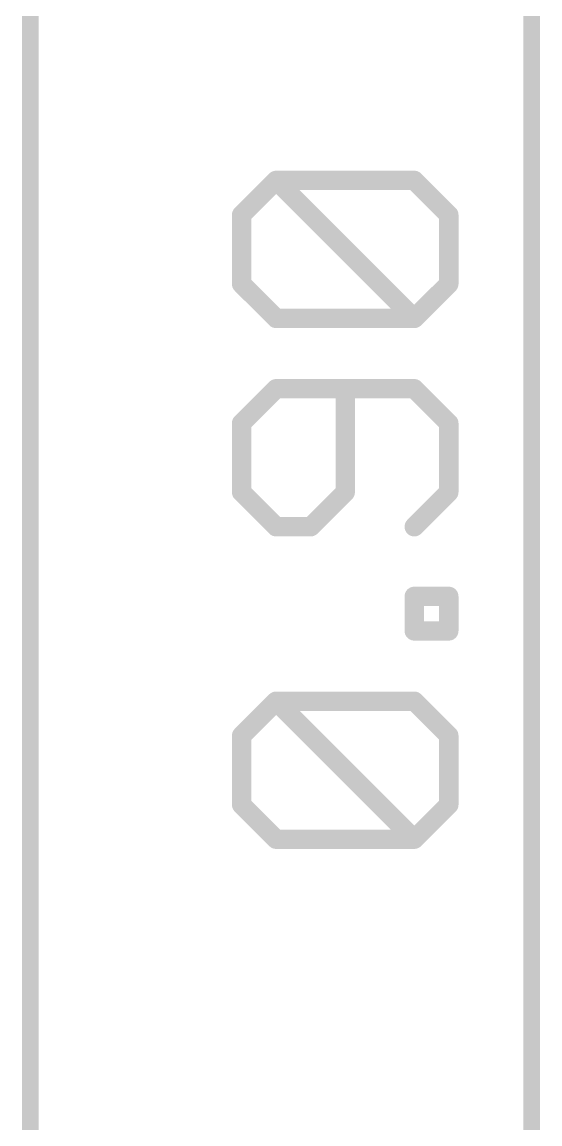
# Model space of a CAD drawing. Extents: x -0.1 to 34.1, y -8.2 to 23.
# Drawn here: x 28.13 to 32.2, y 6.79 to 15.45 of the extents above; entities that cross this region are included whole.
import ezdxf

# ---------------------------------------------------------------- set-up
doc = ezdxf.new("R2010")
doc.units = 0
doc.layers.add('47', color=253, linetype='CONTINUOUS')

msp = doc.modelspace()

# ---------------------------------------------------------------- linework, layer by layer
at = {"layer": '47'}
for points, const_width in [([(32.131, 0.065), (32.131, 22.795)], 0.13), ([(28.194, 2.605), (28.194, 20.255)], 0.13), ([(29.8533, 13.9312), (30.1245, 14.2024)], 0.1524), ([(30.1245, 14.2024), (31.2091, 14.2024)], 0.1524), ([(31.2091, 13.1177), (30.1245, 14.2024)], 0.1524), ([(31.2091, 14.2024), (31.4803, 13.9312)], 0.1524), ([(29.8533, 13.3889), (29.8533, 13.9312)], 0.1524), ([(31.4803, 13.9312), (31.4803, 13.3889)], 0.1524), ([(30.1245, 13.1177), (29.8533, 13.3889)], 0.1524), ([(31.4803, 13.3889), (31.2091, 13.1177)], 0.1524), ([(31.2091, 13.1177), (30.1245, 13.1177)], 0.1524), ([(30.1245, 12.5652), (29.8533, 12.294)], 0.1524), ([(31.2091, 12.5652), (30.1245, 12.5652)], 0.1524), ([(30.6668, 11.7517), (30.6668, 12.5652)], 0.1524), ([(31.4803, 12.294), (31.2091, 12.5652)], 0.1524), ([(29.8533, 12.294), (29.8533, 11.7517)], 0.1524), ([(31.4803, 11.7517), (31.4803, 12.294)], 0.1524), ([(29.8533, 11.7517), (30.1245, 11.4805)], 0.1524), ([(30.3956, 11.4805), (30.6668, 11.7517)], 0.1524), ([(31.2091, 11.4805), (31.4803, 11.7517)], 0.1524), ([(30.1245, 11.4805), (30.3956, 11.4805)], 0.1524), ([(31.2091, 10.662), (31.2091, 10.9331)], 0.1524), ([(31.2091, 10.9331), (31.4803, 10.9331)], 0.1524), ([(31.4803, 10.9331), (31.4803, 10.662)], 0.1524), ([(31.4803, 10.662), (31.2091, 10.662)], 0.1524), ([(29.8533, 9.8383), (30.1245, 10.1095)], 0.1524), ([(30.1245, 10.1095), (31.2091, 10.1095)], 0.1524), ([(31.2091, 9.0248), (30.1245, 10.1095)], 0.1524), ([(31.2091, 10.1095), (31.4803, 9.8383)], 0.1524), ([(29.8533, 9.296), (29.8533, 9.8383)], 0.1524), ([(31.4803, 9.8383), (31.4803, 9.296)], 0.1524), ([(30.1245, 9.0248), (29.8533, 9.296)], 0.1524), ([(31.4803, 9.296), (31.2091, 9.0248)], 0.1524), ([(31.2091, 9.0248), (30.1245, 9.0248)], 0.1524)]:
    msp.add_lwpolyline(points, dxfattribs=dict(at, const_width=const_width))
at = {"layer": '47', "const_width": 0.0762}
for points in [[(30.1514, 14.2293, 1), (30.0975, 14.1754)], [(30.1245, 14.2405, 1), (30.1245, 14.1643)], [(30.1514, 14.1754, 1), (30.0975, 14.2293)], [(31.2361, 14.2293, 1), (31.1822, 14.1754)], [(31.2091, 14.1643, 1), (31.2091, 14.2405)], [(29.8914, 13.9312, 1), (29.8152, 13.9312)], [(29.8264, 13.9581, 1), (29.8803, 13.9043)], [(31.5184, 13.9312, 1), (31.4422, 13.9312)], [(31.4534, 13.9043, 1), (31.5072, 13.9581)], [(29.8803, 13.4158, 1), (29.8264, 13.3619)], [(29.8152, 13.3889, 1), (29.8914, 13.3889)], [(31.4422, 13.3889, 1), (31.5184, 13.3889)], [(31.5072, 13.3619, 1), (31.4534, 13.4158)], [(30.1245, 13.1558, 1), (30.1245, 13.0796)], [(30.0975, 13.0908, 1), (30.1514, 13.1446)], [(31.1822, 13.1446, 1), (31.2361, 13.0908)], [(31.1822, 13.0908, 1), (31.2361, 13.1446)], [(31.2091, 13.0796, 1), (31.2091, 13.1558)], [(30.1245, 12.6033, 1), (30.1245, 12.5271)], [(30.1514, 12.5383, 1), (30.0975, 12.5921)], [(30.7049, 12.5652, 1), (30.6287, 12.5652)], [(31.2361, 12.5921, 1), (31.1822, 12.5383)], [(31.2091, 12.5271, 1), (31.2091, 12.6033)], [(29.8914, 12.294, 1), (29.8152, 12.294)], [(29.8264, 12.321, 1), (29.8803, 12.2671)], [(31.5184, 12.294, 1), (31.4422, 12.294)], [(31.4534, 12.2671, 1), (31.5072, 12.321)], [(29.8152, 11.7517, 1), (29.8914, 11.7517)], [(29.8803, 11.7786, 1), (29.8264, 11.7248)], [(30.6287, 11.7517, 1), (30.7049, 11.7517)], [(30.6937, 11.7248, 1), (30.6399, 11.7786)], [(31.4422, 11.7517, 1), (31.5184, 11.7517)], [(31.5072, 11.7248, 1), (31.4534, 11.7786)], [(30.1245, 11.5186, 1), (30.1245, 11.4424)], [(30.0975, 11.4536, 1), (30.1514, 11.5075)], [(30.3687, 11.5075, 1), (30.4226, 11.4536)], [(30.3956, 11.4424, 1), (30.3956, 11.5186)], [(31.1822, 11.5075, 1), (31.2361, 11.4536)], [(31.2472, 10.9331, 1), (31.171, 10.9331)], [(31.2091, 10.9712, 1), (31.2091, 10.895)], [(31.5184, 10.9331, 1), (31.4422, 10.9331)], [(31.4803, 10.895, 1), (31.4803, 10.9712)], [(31.2091, 10.7001, 1), (31.2091, 10.6239)], [(31.171, 10.662, 1), (31.2472, 10.662)], [(31.4422, 10.662, 1), (31.5184, 10.662)], [(31.4803, 10.6239, 1), (31.4803, 10.7001)], [(30.1514, 10.1364, 1), (30.0975, 10.0825)], [(30.1245, 10.1476, 1), (30.1245, 10.0714)], [(30.1514, 10.0825, 1), (30.0975, 10.1364)], [(31.2361, 10.1364, 1), (31.1822, 10.0825)], [(31.2091, 10.0714, 1), (31.2091, 10.1476)], [(29.8914, 9.8383, 1), (29.8152, 9.8383)], [(29.8264, 9.8652, 1), (29.8803, 9.8114)], [(31.5184, 9.8383, 1), (31.4422, 9.8383)], [(31.4534, 9.8114, 1), (31.5072, 9.8652)], [(29.8803, 9.3229, 1), (29.8264, 9.269)], [(31.5072, 9.269, 1), (31.4534, 9.3229)], [(29.8152, 9.296, 1), (29.8914, 9.296)], [(31.4422, 9.296, 1), (31.5184, 9.296)], [(30.1245, 9.0629, 1), (30.1245, 8.9867)], [(31.2091, 8.9867, 1), (31.2091, 9.0629)], [(30.0975, 8.9979, 1), (30.1514, 9.0518)], [(31.1822, 9.0518, 1), (31.2361, 8.9979)], [(31.1822, 8.9979, 1), (31.2361, 9.0518)]]:
    msp.add_lwpolyline(points, format="xyb", dxfattribs=at)

doc.saveas('drawing.dxf')
